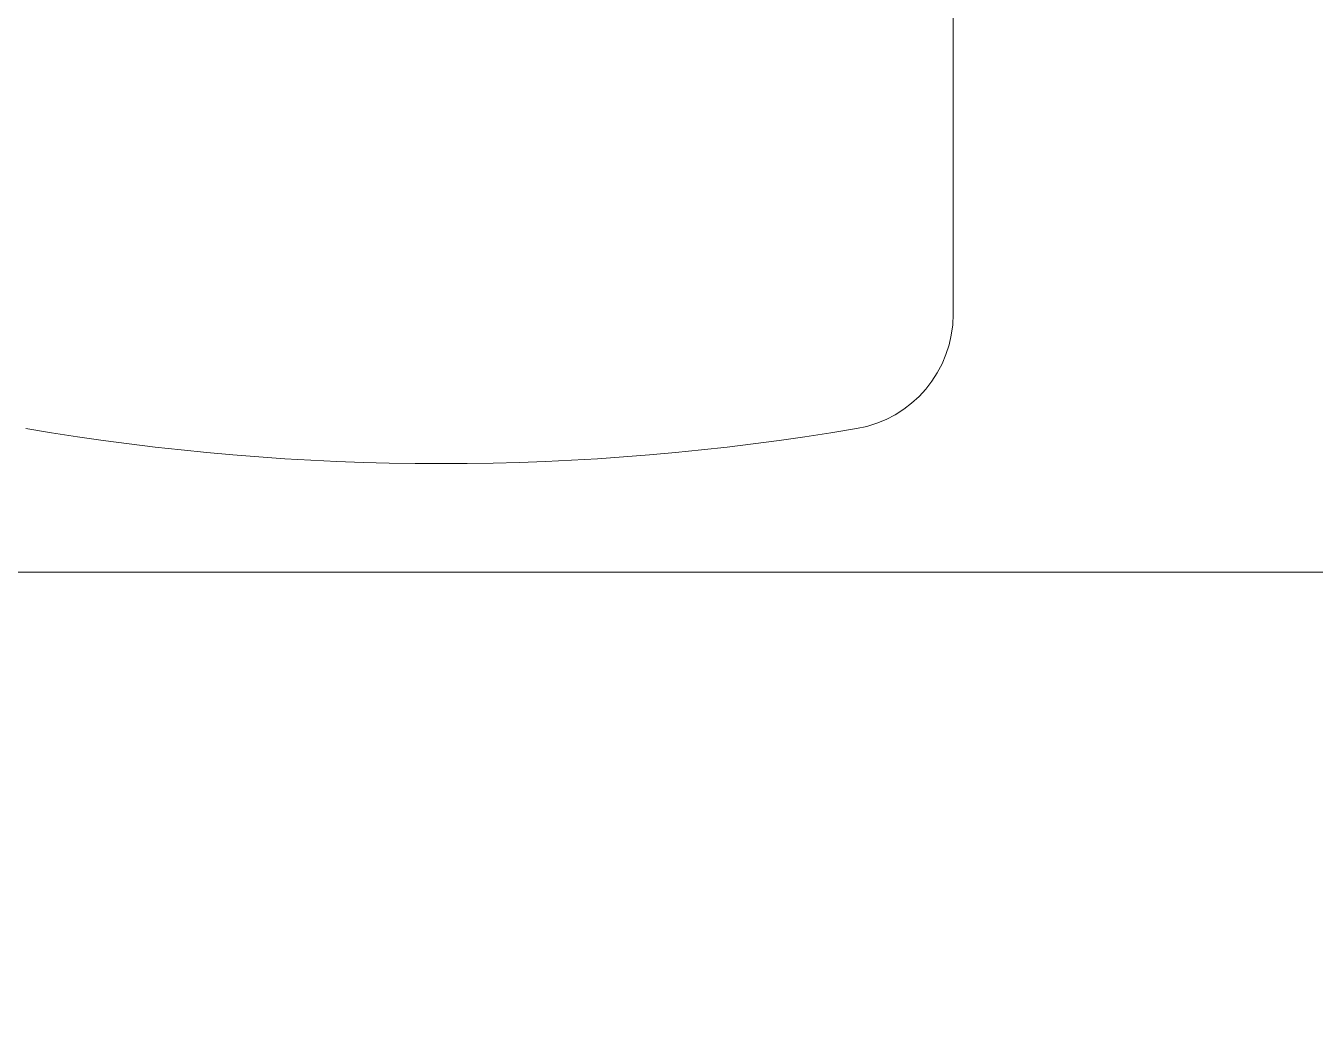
# Model space of a CAD drawing. Header units: inches. Extents: x -12418 to 242017, y -29325 to 19878.
# Drawn here: x 16434 to 16989, y -4981 to -4553 of the extents above; entities that cross this region are included whole.
import ezdxf

# ---------------------------------------------------------------- set-up
doc = ezdxf.new("R2010")
doc.units = ezdxf.units.IN
doc.header["$LTSCALE"] = 25
doc.header["$MEASUREMENT"] = 0
doc.linetypes.add('DASHDOT', pattern=[25.4, 12.7, -6.35, 0, -6.35])
doc.layers.get('0').update_dxf_attribs({"color": 8})
doc.layers.add('00-Ground Floor$0$LOADING', color=253, linetype='Continuous', lineweight=5)
doc.layers.add('E-LITE-CLNG-CNDT', color=6, linetype='DASHDOT', lineweight=35)

# ---------------------------------------------------------------- blocks, each defined once
blk = doc.blocks.new('00-Ground Floor$0$GF21018-P')
at = {"color": 0}
blk.add_line((0.22049, 0.47563), (0.22049, 0.0675), dxfattribs=at)
for centre, radius, start, end in [((-0.0001, -0.52948), 1.06948, 80.36712, 99.63288), ((0.17049, 0.47563), 0.05, 0, 80.3671)]:
    blk.add_arc(centre, radius, start, end, dxfattribs=at)
blk = doc.blocks.new('00-Ground Floor')
at = {"layer": '00-Ground Floor$0$LOADING', "elevation": 0}
blk.add_lwpolyline([(17555.32, -4788.76), (17555.32, -5538.76), (16055.32, -5538.76), (16055.32, -4788.76)], close=True, dxfattribs=at)
at = {"layer": '00-Ground Floor$0$LOADING', "extrusion": (-2.24021e-05, 7.77426e-06, 1), "xscale": -1000, "yscale": 1000.000000000001, "zscale": 1000, "rotation": 180.0014107650308}
blk.add_blockref('00-Ground Floor$0$GF21018-P', (16612.95, -4202.05, -0.43), dxfattribs=at)

msp = doc.modelspace()

# ---------------------------------------------------------------- block references
at = {"layer": 'E-LITE-CLNG-CNDT'}
msp.add_blockref('00-Ground Floor', (0, 0), dxfattribs=at)

doc.saveas('drawing.dxf')
